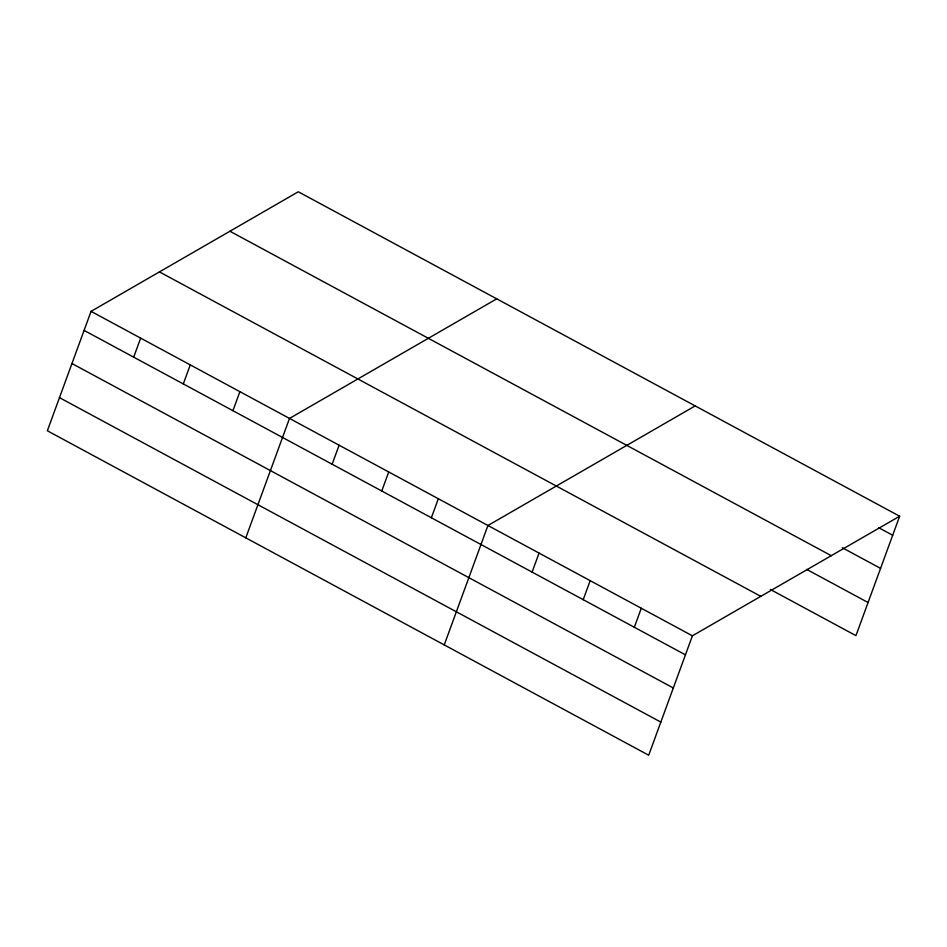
<?xml version="1.0" encoding="UTF-8"?>
<svg xmlns="http://www.w3.org/2000/svg" width="947" height="947" viewBox="0 0 947 947"><rect width="100%" height="100%" fill="white"/><g stroke="black" fill="none" stroke-linecap="round" stroke-linejoin="round"><path stroke-width="1.42" d="M91.054 311.362L47.35 430.778L648.707 755.221L692.399 635.816L899.65 516.222L298.293 191.779L91.054 311.362L692.399 635.816M133.693 357.161L140.665 338.126M183.304 383.926L190.276 364.891M232.915 410.69L239.887 391.667M245.794 537.849L289.498 418.432L496.749 298.838M332.137 464.231L339.109 445.197M381.759 490.996L388.72 471.961M431.37 517.76L438.331 498.738M444.238 644.919L487.942 525.502L695.193 405.908M532.096 572.106L539.056 553.072M583.21 599.688L590.17 580.653M634.324 627.269L641.285 608.234M899.65 516.222L855.946 635.638L770.337 589.448M878.627 527.668L892.69 535.256M842.226 547.697L880.568 568.378M229.908 231.234L831.253 555.688M806.737 569.419L868.068 602.517M159.439 271.896L760.796 596.35M84.082 330.396L685.439 654.839M71.96 363.518L673.317 687.972M59.472 397.645L660.828 722.099"/></g></svg>
